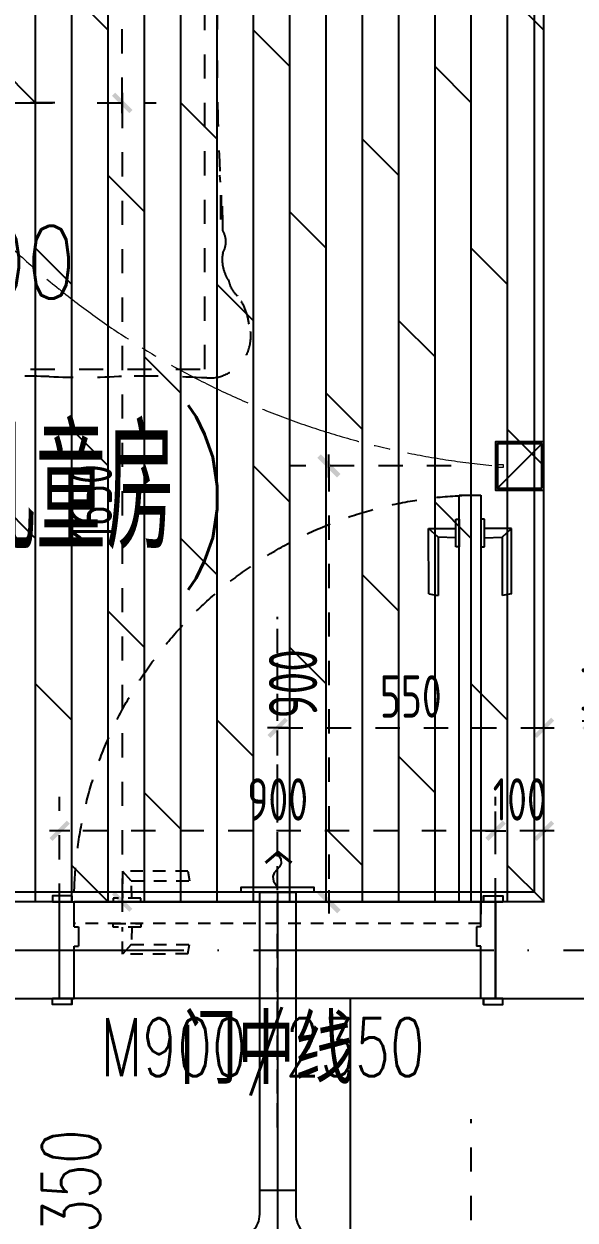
# Model space of a CAD drawing. Extents: x 133656 to 214778, y 12424 to 51506.
# Drawn here: x 159622 to 160760, y 19642 to 22113 of the extents above; entities that cross this region are included whole.
import ezdxf

# ---------------------------------------------------------------- set-up
doc = ezdxf.new("R2010")
doc.units = 0
doc.header["$MEASUREMENT"] = 0
for name, pattern in [('CENTER2', [1.125, 0.75, -0.125, 0.125, -0.125]), ('DASH', [0.35, 0.25, -0.1]), ('图纸索引线', [1.414175, 0.440583, -0.082865, 0.082865, -0.092515, 0.440583, -0.082865, 0.082865, -0.109034]), ('家具立面虚线', [93.035549, 25.891757, -20.481609, 26.180266, -20.481917]), ('家具虚线平面', [100, 50, -50]), ('索引', [26.102844, 8.811668, -1.657301, 1.657301, -1.850304, 8.811668, -1.657301, 1.657301]), ('轴线', [1279.947105, 991.697132, -142.311249, 0, -145.938724])]:
    doc.linetypes.add(name, pattern=pattern)
doc.layers.get('Defpoints').update_dxf_attribs({"color": 8})
for name, color, linetype in [('A31.土建轴线', 251, 'Continuous'), ('B4.装修完成面', 112, 'Continuous'), ('B6.新建墙体定位', 203, 'Continuous'), ('C1.新建门', 70, 'Continuous'), ('C2.门编号', 10, 'Continuous'), ('E1.地面-(平面图)', 136, 'Continuous'), ('E3.地面填充(网）', 250, 'Continuous'), ('F1.家具层', 51, 'Continuous'), ('G1.天花造型', 30, 'Continuous'), ('G3.天花灯具', 52, 'Continuous'), ('G4.天花灯位', 71, 'Continuous'), ('H3.顶面烟感', 102, 'Continuous'), ('K1.机电开关', 30, 'Continuous'), ('PS-中文', 50, 'Continuous'), ('WALL', 6, 'Continuous'), ('暖-风-平面图-新风-中心线', 5, 'CENTER2'), ('暖-风-平面图-新风-端线', 2, 'ByLayer'), ('暖-风-平面图-新风-风管', 3, 'ByLayer')]:
    doc.layers.add(name, color=color, linetype=linetype)
doc.layers.add('灯具连线', color=30, linetype='Continuous', lineweight=13)
doc.styles.add('_TCH_DIM', font='SIMPLEX.shx', dxfattribs={"bigfont": 'gbcbig.shx'})
doc.styles.add('_TCH_SPACE', font='SIMPLEX', dxfattribs={"height": 5, "bigfont": 'GBCBIG'})
doc.styles.add('宋体', font='')
doc.styles.add('标注数字', font='dim.shx', dxfattribs={"width": 0.8})
doc.styles.get('宋体').set_extended_font_data('SimSun')
doc.dimstyles.new('设计2017', dxfattribs={"dimscale": 100, "dimtxt": 2.5, "dimasz": 0.06, "dimexe": 2, "dimexo": 2.5, "dimgap": 0.6, "dimtad": 1, "dimdec": 0, "dimrnd": 5, "dimzin": 0, "dimdsep": 46, "dimtxsty": '标注数字', "dimblk": 'HBA_DIMENSION_TICK', "dimcen": 0.125, "dimclrd": 44, "dimclre": 44, "dimclrt": 50, "dimadec": 0, "dimazin": 0, "dimtfac": 1, "dimtdec": 0, "dimtix": 1, "dimtmove": 0, "dimatfit": 3, "dimldrblk": 'HBA_Leader_Arrow', "dimfxl": 7, "dimfxlon": 1, "dimtvp": 1, "dimtolj": 1, "dimtzin": 0, "dimarcsym": 0})

# ---------------------------------------------------------------- blocks, each defined once
blk = doc.blocks.new('HBA_DIMENSION_TICK')
at = {"color": 0, "linetype": 'ByBlock'}
for p, q in [((-10, 0), (0, 0)), ((0, 0), (10, 0))]:
    blk.add_line(p, q, dxfattribs=at)
at = {"color": 50, "linetype": 'ByBlock'}
blk.add_solid([(-10, -7), (-7, -10), (7, 10), (10, 7)], dxfattribs=at)
blk = doc.blocks.new('*D114')
at = {"layer": 'Defpoints', "color": 0, "linetype": '家具虚线平面', "transparency": 16777216}
for p in [(160604.5, 21199.6), (160252.1, 20299.6), (160696.1, 20299.6)]:
    blk.add_point(p, dxfattribs=at)
at = {"layer": 'K1.机电开关', "color": 44, "linetype": '家具虚线平面', "lineweight": -2, "transparency": 16777216}
for p, q in [((160504.5, 21199.6), (160172.1, 21199.6)), ((160252.1, 21197.2), (160252.1, 20302)), ((160532.1, 20299.6), (160172.1, 20299.6))]:
    blk.add_line(p, q, dxfattribs=at)
at = {"layer": 'K1.机电开关', "color": 44, "linetype": '家具虚线平面', "lineweight": -2, "transparency": 16777216, "xscale": 2.4, "yscale": 2.4, "zscale": 2.4}
for p, rotation in [((160252.1, 21199.6), 90), ((160252.1, 20299.6), 270)]:
    blk.add_blockref('HBA_DIMENSION_TICK', p, dxfattribs=dict(at, rotation=rotation))
at = {"layer": 'K1.机电开关', "color": 50, "linetype": '家具虚线平面', "transparency": 16777216, "insert": (160178.1, 20749.6), "char_height": 100, "attachment_point": 5, "rotation": 90, "style": '标注数字'}
blk.add_mtext('\\A1;900', dxfattribs=at)
blk = doc.blocks.new('HBA_Leader_Arrow')
at = {"color": 0, "linetype": 'ByBlock', "ltscale": 0.5}
blk.add_line((3.5, 0), (-10, 0), dxfattribs=at)
for points in [[(-11, 11.3), (-6.6, 14.4), (-0.6, 0), (3.5, 0)], [(-11, -11.3), (-6.6, -14.4), (-0.6, 0), (3.5, 0)]]:
    blk.add_solid(points, dxfattribs=at)
blk = doc.blocks.new('*U55')
at = {"linetype": 'ByBlock'}
blk.add_line((6.7, 6.7), (0.3, 0.3), dxfattribs=at)
for points in [[(0, 7), (7, 7), (7, 0), (0, 0)], [(0.3, 6.7), (6.7, 6.7), (6.7, 0.3), (0.3, 0.3)]]:
    blk.add_lwpolyline(points, close=True, dxfattribs=at)
at = {"color": 0, "linetype": 'ByBlock', "lineweight": 0}
blk.add_lwpolyline([(3.7, 1.09), (3.3, 1.09), (3.3, 0.3), (3.7, 0.3)], close=True, dxfattribs=at)
blk = doc.blocks.new('A$C34CE5B40')
at = {"color": 1, "linetype": '图纸索引线', "ltscale": 150}
for p, q in [((125.3, -67.5), (125.3, 318.1)), ((-67.5, 125.3), (318.1, 125.3))]:
    blk.add_line(p, q, dxfattribs=at)
for p, q in [((117.3, 233.8), (116.1, 250.3)), ((133.3, 233.8), (134.5, 250.3)), ((16.8, 133.3), (0.3, 134.5)), ((124.2, 139.9), (126.4, 139.9)), ((233.8, 133.3), (250.3, 134.5)), ((16.8, 117.3), (0.3, 116.1)), ((233.8, 117.3), (250.3, 116.1)), ((117.3, 16.8), (116.1, 0.3)), ((133.3, 16.8), (134.5, 0.3))]:
    blk.add_line(p, q)
at = {"color": 8}
for p, q in [((15, 139.9), (17.4, 139.9)), ((233.2, 139.9), (235.6, 139.9)), ((166.7, 24.7), (172.7, 24.7))]:
    blk.add_line(p, q, dxfattribs=at)
for radius in [8.86, 5.76]:
    blk.add_circle((125.3, 125.3), radius)
for centre, radius, start, end in [((125.3, 125.3), 122.9, 94.2154, 175.7846), ((125.3, 125.3), 125.3, 85.7846, 94.2154), ((125.3, 125.3), 122.9, 4.2154, 85.7846), ((125.3, 125.3), 111.3, 94.2154, 175.7846), ((125.3, 125.3), 108.8, 85.7846, 94.2154), ((125.3, 125.3), 111.3, 4.2154, 85.7846), ((125.3, 125.3), 125.3, 175.7846, 184.2154), ((125.3, 125.3), 108.8, 175.7846, 184.2154), ((114.6, 128.2), 3.28, 89.2133, 240.7867), ((117.5, 133.1), 3.28, 59.2133, 210.7867), ((122.4, 136), 3.28, 29.2133, 180.7867), ((128.2, 136), 3.28, 359.2133, 150.7867), ((133.1, 133.1), 3.28, 329.2133, 120.7867), ((136, 128.2), 3.28, 299.2133, 90.7867), ((125.3, 125.3), 108.8, 355.7846, 4.2154), ((125.3, 125.3), 125.3, 355.7846, 4.2154), ((125.3, 125.3), 122.9, 184.2154, 265.7846), ((125.3, 125.3), 111.3, 184.2154, 265.7846), ((114.6, 122.4), 3.28, 119.2133, 270.7867), ((117.5, 117.5), 3.28, 149.2133, 300.7867), ((122.4, 114.6), 3.28, 179.2133, 330.7867), ((128.2, 114.6), 3.28, 209.2133, 0.7867), ((133.1, 117.5), 3.28, 239.2133, 30.7867), ((125.3, 125.3), 111.3, 274.2154, 355.7846), ((125.3, 125.3), 122.9, 274.2154, 355.7846), ((136, 122.4), 3.28, 269.2133, 60.7867), ((125.3, 125.3), 108.8, 265.7846, 274.2154), ((125.3, 125.3), 125.3, 265.7846, 274.2154)]:
    blk.add_arc(centre, radius, start, end)
for start, end in [(94.2154, 175.7846), (202.9764, 246.7439)]:
    blk.add_arc((125.3, 125.3), 88.5, start, end, dxfattribs=at)
blk = doc.blocks.new('1500')
at = {"linetype": '家具虚线平面'}
h = blk.add_hatch(dxfattribs=at)
h.set_pattern_fill('DOTS', color=8, scale=20, style=0)
h.set_pattern_definition([(360, (-1254054.524, -248958.56), (15.875, 31.75), [0, -31.75])])
h.paths.add_polyline_path([(1191.6, -750), (1591.6, -750), (1591.6, 750), (1191.6, 750)])
at = {"color": 0, "linetype": '家具虚线平面'}
for p, q in [((40, 750), (2000, 750)), ((2000, -750), (2000, 750)), ((40, -750), (2000, -750))]:
    blk.add_line(p, q, dxfattribs=at)
at = {"color": 8, "linetype": '家具虚线平面'}
for p, q in [((608.6, -750), (1191.6, 747.3)), ((679.6, 750), (679.6, 603.2)), ((730.4, 460.2), (730.4, 750)), ((736.2, -352.8), (1098.9, 750)), ((1191.6, -750), (1191.6, 750)), ((1591.6, -750), (1591.6, 750)), ((730.4, -223.4), (730.4, 223.4)), ((679.6, 111.8), (679.6, -111.8)), ((730.4, -750), (730.4, -460.2)), ((679.6, -603.2), (679.6, -750))]:
    blk.add_line(p, q, dxfattribs=at)
for points in [[(1542.6, -764.4, -0.011501), (1678.1, -765.4, 0.027887), (1831.9, -764.1, -0.011645), (2003.7, -768.1, 0.522577), (2091, -657.1, 0.144021), (2067.2, -599, -0.173239), (2048.7, -565.8, -0.167481), (2043.4, -557.6, -0.159493), (2036.9, -509.9, 0.276026), (2036.8, -463.5, 0.033168), (2030.6, -349.6, -0.055834), (2032.6, -440.8, 0.023628), (2030.5, -340.8, -0.024964), (2032.9, 201.3, 0.053528), (2039.8, 241.8, 0.053528), (2032.9, 282.3, -0.095225), (2030.5, 424.4, 0.062768), (2032.6, 462, -0.036947), (2030.6, 599.8, -0.036442), (2045.7, 734.8, 0.141351), (2048.2, 865.6, -0.119346), (2068.6, 678.1, 0.123892), (2110, 731.4, 0.37589), (2076.7, 805.7, 0.329446), (1951.9, 788.7, -0.211134), (1910.9, 771.8, 0.024888), (1773.9, 765.1, -0.06219), (1646.7, 760.4, -0.218233), (1530.5, 793, 0.123513), (1430.6, 814.3, 0.129887), (1334.7, 793.7, -0.095063), (1202.3, 773.8, 0.016498), (1052.3, 768.2, -0.039412), (846.3, 760.4, 0.025508), (692.1, 760.4, -0.038458), (568.4, 763, 0.058958), (431.3, 769.7, 0.00267), (202.8, 764.9, 0.013848), (40, 763.2, 0.011292)], [(40, -760.6, 0.018567), (258.2, -764.9, 0.00267), (486.8, -769.7, 0.058958), (623.8, -763, -0.038458), (747.5, -760.4, 0.025508), (901.7, -760.4, -0.039412), (1107.7, -768.2, 0.016498), (1257.7, -773.8)], [(1257.7, -773.8, -0.037552), (1542.6, -764.4)]]:
    blk.add_lwpolyline(points, format="xyb", dxfattribs=at)
at = {"color": 0, "linetype": '家具虚线平面'}
blk.add_lwpolyline([(0, 800), (40, 800), (40, -800), (0, -800), (0, 800), (40, 800)], dxfattribs=at)
at = {"color": 8, "linetype": '家具虚线平面'}
for centre, radius, start, end in [((1736.1, 375.6), 1670.5, 168.1725, 191.2565), ((333.4, -1911.4), 2630.3, 84.9635, 95.5174), ((3271.7, 349), 3183.5, 173.1435, 185.4971), ((312.9, -501.8), 1238, 79.3616, 99.8515), ((-793.5, 453.6), 1360.3, 7.146, 11.0766), ((514.4, -37.8), 661.9, 72.8591, 106.0737), ((-1658.4, 348.4), 2377.3, 354.0897, 6.5844), ((527.6, 1138.5), 573.1, 247.4626, 289.8839), ((1488.4, 373.6), 1178.9, 169.0137, 192.5266), ((1785.4, 397.2), 1464.7, 171.3531, 191.9267), ((-470.4, 341.8), 1206.6, 349.196, 12.1021), ((550.5, -316.9), 481.3, 69.6025, 118.0799), ((535.4, 1610), 1505.1, 262.4467, 276.8486), ((-136, 322.5), 695.2, 337.0324, 341.7616), ((-296.2, 266.2), 863.1, 345.6794, 349.2329), ((265.1, 1140.6), 1091.3, 260.4799, 283.8693), ((317.2, 1054), 1018.5, 256.7626, 283.379), ((317.2, -1054), 1018.5, 76.621, 103.2374), ((265.1, -1140.6), 1091.3, 76.1307, 99.5201), ((3271.7, -349), 3183.5, 174.5029, 186.8565), ((1736.1, -375.6), 1670.5, 168.7435, 191.8275), ((-136, -322.5), 695.2, 18.2384, 22.9676), ((-296.2, -266.2), 863.1, 10.7671, 14.3206), ((1785.4, -397.2), 1464.7, 168.0733, 188.6469), ((1488.4, -373.6), 1178.9, 167.4734, 190.9863), ((550.5, 316.9), 481.3, 241.9201, 291.9524), ((535.4, -1610), 1505.1, 83.1514, 97.5533), ((-1658.4, -348.4), 2377.3, 353.4156, 5.9103), ((-470.4, -341.8), 1206.6, 347.8979, 10.804), ((527.6, -1138.5), 573.1, 70.1161, 112.5374), ((514.4, 37.8), 661.9, 253.9263, 287.1409), ((-530.6, -507.4), 1088.8, 348.3661, 353.9028), ((-793.5, -453.6), 1360.3, 348.9234, 352.854), ((333.4, 1911.4), 2630.3, 264.4826, 275.0365), ((312.9, 501.8), 1238, 260.1485, 280.6384)]:
    blk.add_arc(centre, radius, start, end, dxfattribs=at)
blk = doc.blocks.new('*U238')
at = {"layer": 'C1.新建门'}
for p, q in [((45, 840), (0, 840)), ((0, 840), (0, 0)), ((45, 0), (45, 840)), ((-63.1, 770.8), (-7.2, 771)), ((-62.9, 635.8), (-63.1, 770.8)), ((-43.4, 752.9), (-63.1, 770.8)), ((-7.2, 790.3), (0, 790.3)), ((-7.2, 733.2), (-7.2, 790.3)), ((0, 790.3), (0, 733.2)), ((52.2, 790.3), (45, 790.3)), ((45, 790.3), (45, 733.2)), ((52.2, 733.2), (52.2, 790.3)), ((108.1, 770.8), (52.2, 771)), ((88.4, 752.9), (108.1, 770.8)), ((107.9, 635.8), (108.1, 770.8)), ((-43.4, 752.9), (-43.5, 632.7)), ((-7.2, 751.9), (-43.4, 752.9)), ((-7.2, 733.2), (-7.2, 751.9)), ((52.2, 751.9), (88.4, 752.9)), ((52.2, 733.2), (52.2, 751.9)), ((88.4, 752.9), (88.5, 632.7)), ((0, 733.2), (-7.2, 733.2)), ((45, 733.2), (52.2, 733.2)), ((-62.9, 635.8), (-43.5, 632.7)), ((107.9, 635.8), (88.5, 632.7)), ((45, 0), (0, 0))]:
    blk.add_line(p, q, dxfattribs=at)
at = {"layer": 'C1.新建门', "color": 39, "linetype": '家具立面虚线'}
for p, q in [((605, 62.9), (601.9, 43.5)), ((605, 62.9), (740, 63.1)), ((722.1, 43.4), (740, 63.1)), ((740, 63.1), (740.2, 7.2)), ((722.1, 43.4), (601.9, 43.5)), ((721.1, 7.2), (722.1, 43.4)), ((702.3, 0), (702.3, 7.2)), ((702.3, 7.2), (721.1, 7.2)), ((702.3, 7.2), (759.5, 7.2)), ((759.5, 0), (702.3, 0)), ((759.5, 7.2), (759.5, 0)), ((702.3, -45), (702.3, -52.2)), ((759.5, -45), (702.3, -45)), ((759.5, -52.2), (759.5, -45)), ((702.3, -52.2), (721.1, -52.2)), ((702.3, -52.2), (759.5, -52.2)), ((721.1, -52.2), (722.1, -88.4)), ((740, -108.1), (740.2, -52.2)), ((722.1, -88.4), (601.9, -88.5)), ((605, -107.9), (601.9, -88.5)), ((722.1, -88.4), (740, -108.1)), ((605, -107.9), (740, -108.1))]:
    blk.add_line(p, q, dxfattribs=at)
blk.add_lwpolyline([(0, -45), (840, -45), (840, 0), (0, 0)], close=True, dxfattribs=at)
at = {"layer": 'C1.新建门', "linetype": '家具立面虚线', "ltscale": 2}
blk.add_arc((0, 0), 840, 1.2422, 90, dxfattribs=at)
blk = doc.blocks.new('线条方形')
at = {"color": 0}
blk.add_lwpolyline([(0, -12), (0, 0), (-40, 0)], dxfattribs=at)
blk.add_lwpolyline([(-40, 0), (0, 0), (0, -12), (-40, -12)], close=True, dxfattribs=at)
blk = doc.blocks.new('*U237')
at = {"color": 33}
for p, q in [((830, -52), (830, 0)), ((840, 0), (830, 0)), ((860, -200), (860, 0)), ((-40, -200), (-40, 0)), ((-20, 0), (-10, 0)), ((-10, -52), (-10, 0)), ((-10, -52), (-1, -52)), ((-1, -52), (-1, -92)), ((830, -52), (821, -52)), ((821, -52), (821, -92)), ((-10, -200), (-10, -92)), ((-10, -92), (-1, -92)), ((830, -92), (821, -92)), ((830, -200), (830, -92)), ((-15, -200), (-10, -200)), ((835, -200), (830, -200))]:
    blk.add_line(p, q, dxfattribs=at)
at = {"layer": 'E1.地面-(平面图)'}
for p, q in [((-10, 0), (830, 0)), ((-10, -200), (830, -200))]:
    blk.add_line(p, q, dxfattribs=at)
at = {"layer": 'G1.天花造型', "color": 4}
for p, q in [((-10, 0), (830, 0)), ((-10, 0), (830, 0)), ((-10, -200), (830, -200)), ((-10, -200), (830, -200))]:
    blk.add_line(p, q, dxfattribs=at)
at = {"color": 33, "xscale": -1, "rotation": 180}
blk.add_blockref('线条方形', (-15, 0), dxfattribs=at)
at = {"color": 33, "rotation": 180}
blk.add_blockref('线条方形', (835, 0), dxfattribs=at)
at = {"color": 33}
blk.add_blockref('线条方形', (-15, -200), dxfattribs=at)
at = {"color": 33, "xscale": -1}
blk.add_blockref('线条方形', (835, -200), dxfattribs=at)
blk = doc.blocks.new('xfk')
at = {"const_width": 6}
blk.add_lwpolyline([(28.9, 60.4), (0.9, 82.5), (-24.9, 60.4)], dxfattribs=at)
blk.add_lwpolyline([(-0.6, 80.6), (6.7, 68.3), (7.5, 59.1), (4, 52), (-1.6, 45.8), (-7, 39.6), (-10, 32.3), (-8.4, 22.8), (0, 10)])
blk.add_lwpolyline([(75, 0), (-75, 0), (-75, 10), (75, 10)], close=True)
blk = doc.blocks.new('*D315')
at = {"layer": 'Defpoints', "color": 0, "linetype": '家具虚线平面', "transparency": 16777216}
for p in [(160696.1, 20658.8), (160146.1, 20414.1), (160696.1, 20404.1)]:
    blk.add_point(p, dxfattribs=at)
at = {"layer": 'H3.顶面烟感', "color": 44, "linetype": '家具虚线平面', "lineweight": -2, "transparency": 16777216}
for p, q in [((160146.1, 20501.6), (160146.1, 20728.8)), ((160696.1, 20491.6), (160696.1, 20728.8)), ((160148.2, 20658.8), (160694, 20658.8))]:
    blk.add_line(p, q, dxfattribs=at)
at = {"layer": 'H3.顶面烟感', "color": 44, "linetype": '家具虚线平面', "lineweight": -2, "transparency": 16777216, "xscale": 2.1, "yscale": 2.1, "zscale": 2.1, "rotation": 180}
blk.add_blockref('HBA_DIMENSION_TICK', (160146.1, 20658.8), dxfattribs=at)
at = {"layer": 'H3.顶面烟感', "color": 44, "linetype": '家具虚线平面', "lineweight": -2, "transparency": 16777216, "xscale": 2.1, "yscale": 2.1, "zscale": 2.1}
blk.add_blockref('HBA_DIMENSION_TICK', (160696.1, 20658.8), dxfattribs=at)
at = {"layer": 'H3.顶面烟感', "color": 50, "linetype": '家具虚线平面', "transparency": 16777216, "insert": (160421.1, 20723.6), "char_height": 87.5, "attachment_point": 5, "style": '标注数字'}
blk.add_mtext('\\A1;550', dxfattribs=at)
blk = doc.blocks.new('*D444')
at = {"layer": 'B6.新建墙体定位', "color": 44, "linetype": '家具虚线平面', "lineweight": -2, "transparency": 16777216}
for p, q in [((160796.1, 20673.1), (160796.1, 20743.1)), ((160826.1, 20673.1), (160826.1, 20743.1)), ((160794, 20673.1), (160791.9, 20673.1)), ((160796.1, 20673.1), (160826.1, 20673.1)), ((160828.2, 20673.1), (160830.3, 20673.1))]:
    blk.add_line(p, q, dxfattribs=at)
at = {"layer": 'Defpoints', "color": 0, "linetype": '家具虚线平面', "transparency": 16777216}
for p in [(160796.1, 20673.1), (160826.1, 20673.1), (160826.1, 20673.1)]:
    blk.add_point(p, dxfattribs=at)
at = {"layer": 'B6.新建墙体定位', "color": 44, "linetype": '家具虚线平面', "lineweight": -2, "transparency": 16777216, "xscale": 2.1, "yscale": 2.1, "zscale": 2.1}
blk.add_blockref('HBA_DIMENSION_TICK', (160796.1, 20673.1), dxfattribs=at)
at = {"layer": 'B6.新建墙体定位', "color": 44, "linetype": '家具虚线平面', "lineweight": -2, "transparency": 16777216, "xscale": 2.1, "yscale": 2.1, "zscale": 2.1, "rotation": 180}
blk.add_blockref('HBA_DIMENSION_TICK', (160826.1, 20673.1), dxfattribs=at)
at = {"layer": 'B6.新建墙体定位', "color": 50, "linetype": '家具虚线平面', "transparency": 16777216, "insert": (160811.1, 20737.9), "char_height": 87.5, "attachment_point": 5, "style": '标注数字'}
blk.add_mtext('\\A1;30', dxfattribs=at)
blk = doc.blocks.new('*D452')
at = {"layer": 'B6.新建墙体定位', "color": 44, "linetype": '家具虚线平面', "lineweight": -2, "transparency": 16777216}
for p, q in [((160596.1, 20298.1), (160596.1, 20516.1)), ((160696.1, 20298.1), (160696.1, 20516.1)), ((160594, 20446.1), (160591.9, 20446.1)), ((160696.1, 20446.1), (160596.1, 20446.1)), ((160698.2, 20446.1), (160700.3, 20446.1))]:
    blk.add_line(p, q, dxfattribs=at)
at = {"layer": 'Defpoints', "color": 0, "linetype": '家具虚线平面', "transparency": 16777216}
for p in [(160596.1, 20446.1), (160596.1, 20210.6), (160696.1, 20210.6)]:
    blk.add_point(p, dxfattribs=at)
at = {"layer": 'B6.新建墙体定位', "color": 44, "linetype": '家具虚线平面', "lineweight": -2, "transparency": 16777216, "xscale": 2.1, "yscale": 2.1, "zscale": 2.1}
blk.add_blockref('HBA_DIMENSION_TICK', (160596.1, 20446.1), dxfattribs=at)
at = {"layer": 'B6.新建墙体定位', "color": 44, "linetype": '家具虚线平面', "lineweight": -2, "transparency": 16777216, "xscale": 2.1, "yscale": 2.1, "zscale": 2.1, "rotation": 180}
blk.add_blockref('HBA_DIMENSION_TICK', (160696.1, 20446.1), dxfattribs=at)
at = {"layer": 'B6.新建墙体定位', "color": 50, "linetype": '家具虚线平面', "transparency": 16777216, "insert": (160646.1, 20510.9), "char_height": 87.5, "attachment_point": 5, "style": '标注数字'}
blk.add_mtext('\\A1;100', dxfattribs=at)
blk = doc.blocks.new('*D453')
at = {"layer": 'B6.新建墙体定位', "color": 44, "linetype": '家具虚线平面', "lineweight": -2, "transparency": 16777216}
for p, q in [((159696.1, 20287.1), (159696.1, 20516.1)), ((160596.1, 20436.3), (160596.1, 20516.1)), ((160594, 20446.1), (159698.2, 20446.1))]:
    blk.add_line(p, q, dxfattribs=at)
at = {"layer": 'Defpoints', "color": 0, "linetype": '家具虚线平面', "transparency": 16777216}
for p in [(159696.1, 20446.1), (160596.1, 20348.8), (159696.1, 20199.6)]:
    blk.add_point(p, dxfattribs=at)
at = {"layer": 'B6.新建墙体定位', "color": 44, "linetype": '家具虚线平面', "lineweight": -2, "transparency": 16777216, "xscale": 2.1, "yscale": 2.1, "zscale": 2.1, "rotation": 180}
blk.add_blockref('HBA_DIMENSION_TICK', (159696.1, 20446.1), dxfattribs=at)
at = {"layer": 'B6.新建墙体定位', "color": 44, "linetype": '家具虚线平面', "lineweight": -2, "transparency": 16777216, "xscale": 2.1, "yscale": 2.1, "zscale": 2.1}
blk.add_blockref('HBA_DIMENSION_TICK', (160596.1, 20446.1), dxfattribs=at)
at = {"layer": 'B6.新建墙体定位', "color": 50, "linetype": '家具虚线平面', "transparency": 16777216, "insert": (160146.1, 20510.9), "char_height": 87.5, "attachment_point": 5, "style": '标注数字'}
blk.add_mtext('\\A1;900', dxfattribs=at)
blk = doc.blocks.new('*D557')
at = {"layer": 'Defpoints', "color": 0, "linetype": '家具虚线平面', "transparency": 16777216}
for p in [(159686.2, 21949.6), (159696.1, 20299.6), (159825.3, 20299.6)]:
    blk.add_point(p, dxfattribs=at)
at = {"layer": 'H3.顶面烟感', "color": 44, "linetype": '家具虚线平面', "lineweight": -2, "transparency": 16777216}
for p, q in [((159773.7, 21949.6), (159895.3, 21949.6)), ((159825.3, 21947.5), (159825.3, 20301.7)), ((159783.6, 20299.6), (159895.3, 20299.6))]:
    blk.add_line(p, q, dxfattribs=at)
at = {"layer": 'H3.顶面烟感', "color": 44, "linetype": '家具虚线平面', "lineweight": -2, "transparency": 16777216, "xscale": 2.1, "yscale": 2.1, "zscale": 2.1}
for p, rotation in [((159825.3, 21949.6), 90), ((159825.3, 20299.6), 270)]:
    blk.add_blockref('HBA_DIMENSION_TICK', p, dxfattribs=dict(at, rotation=rotation))
at = {"layer": 'H3.顶面烟感', "color": 50, "linetype": '家具虚线平面', "transparency": 16777216, "insert": (159760.6, 21124.6), "char_height": 87.5, "attachment_point": 5, "rotation": 90, "style": '标注数字'}
blk.add_mtext('\\A1;1650', dxfattribs=at)
blk = doc.blocks.new('*D558')
at = {"layer": 'Defpoints', "color": 0, "linetype": '家具虚线平面', "transparency": 16777216}
for p in [(159696.1, 23599.6), (159825.3, 23599.6), (159686.2, 21949.6)]:
    blk.add_point(p, dxfattribs=at)
at = {"layer": 'H3.顶面烟感', "color": 44, "linetype": '家具虚线平面', "lineweight": -2, "transparency": 16777216}
for p, q in [((159783.6, 23599.6), (159895.3, 23599.6)), ((159825.3, 21951.7), (159825.3, 23597.5)), ((159773.7, 21949.6), (159895.3, 21949.6))]:
    blk.add_line(p, q, dxfattribs=at)
at = {"layer": 'H3.顶面烟感', "color": 44, "linetype": '家具虚线平面', "lineweight": -2, "transparency": 16777216, "xscale": 2.1, "yscale": 2.1, "zscale": 2.1}
for p, rotation in [((159825.3, 23599.6), 90), ((159825.3, 21949.6), 270)]:
    blk.add_blockref('HBA_DIMENSION_TICK', p, dxfattribs=dict(at, rotation=rotation))
at = {"layer": 'H3.顶面烟感', "color": 50, "linetype": '家具虚线平面', "transparency": 16777216, "insert": (159760.6, 22774.6), "char_height": 87.5, "attachment_point": 5, "rotation": 90, "style": '标注数字'}
blk.add_mtext('\\A1;1650', dxfattribs=at)
blk = doc.blocks.new('新风口')
at = {"layer": '暖-风-平面图-新风-中心线'}
blk.add_line((2216.6, 1872.9), (2216.6, 1717.9), dxfattribs=at)
blk.add_lwpolyline([(2216.6, 2488.4), (2216.6, 1872.9)], dxfattribs=at)
at = {"layer": '暖-风-平面图-新风-端线'}
for points in [[(2179.1, 2488.4), (2254.1, 2488.4)], [(2179.1, 1872.9), (2254.1, 1872.9)]]:
    blk.add_lwpolyline(points, dxfattribs=at)
at = {"layer": '暖-风-平面图-新风-风管'}
for points in [[(2179.1, 2488.4), (2179.1, 1872.9)], [(2254.1, 2488.4), (2254.1, 1872.9)]]:
    blk.add_lwpolyline(points, dxfattribs=at)
for points in [[(2179.1, 1872.9), (2179.1, 1822.9, -0.414214), (2129.1, 1772.9), (2079.1, 1772.9)], [(2254.1, 1872.9), (2254.1, 1822.9, 0.414214), (2304.1, 1772.9), (2454.1, 1772.9)]]:
    blk.add_lwpolyline(points, format="xyb", dxfattribs=at)

msp = doc.modelspace()

# ---------------------------------------------------------------- hatches: boundary and pattern name
at = {"layer": 'E1.地面-(平面图)'}
h = msp.add_hatch(dxfattribs=at)
h.set_pattern_fill('_USER', color=256, scale=800, double=1, pattern_type=0)
h.set_pattern_definition([(0, (166696.1, 19299.6), (0, 800), []), (90, (166696.1, 19299.6), (-800, 5e-14), [])])
h.paths.add_polyline_path([(165596.1, 23099.6), (162696.1, 23099.6), (162696.1, 20099.6), (159596.1, 20099.6), (159596.1, 18899.6), (162696.1, 18899.6), (162696.1, 14499.6), (163156.1, 14499.6), (163156.1, 14519.6), (166236.1, 14519.6), (166236.1, 14499.6), (166696.1, 14499.6), (166696.1, 14699.6), (166671.1, 14704.6), (166671.1, 17694.6), (166666.1, 17694.6), (166666.1, 18487.1), (166671.1, 18489.6), (166671.1, 18639.6), (166696.1, 18899.6), (167246.1, 18899.6), (167246.1, 20099.6), (165596.1, 20099.6)])
at = {"layer": 'E3.地面填充(网）'}
h = msp.add_hatch(dxfattribs=at)
h.set_pattern_fill('DOLMIT', color=256, scale=300, angle=90)
h.set_pattern_definition([(90, (160696.07, 20299.63), (-75, 5e-15), []), (135, (160696.07, 20299.63), (-150, -150), [106.066, -212.132])])
h.paths.add_polyline_path([(160086.1, 23599.6), (160086.1, 23579.6), (158506.1, 23579.6), (158506.1, 23599.6), (157996.1, 23599.6), (157996.1, 20299.6), (160696.1, 20299.6), (160696.1, 23599.6)])

# ---------------------------------------------------------------- linework, layer by layer
at = {"layer": 'A31.土建轴线', "linetype": '轴线', "ltscale": 0.5}
msp.add_line((155616.2, 20199.6), (169696.1, 20199.6), dxfattribs=at)
at = {"layer": 'G1.天花造型'}
for points in [[(160676.1, 20319.6), (158016.1, 20319.6), (158016.1, 23579.6), (160676.1, 23579.6)], [(159696.1, 20299.6), (160596.1, 20299.6), (160596.1, 20099.6), (159696.1, 20099.6)]]:
    msp.add_lwpolyline(points, close=True, dxfattribs=at)
at = {"layer": 'G4.天花灯位', "linetype": '家具虚线平面'}
for p, q in [((159686.2, 21949.6), (158016.1, 21949.6)), ((160546.1, 19142.1), (160546.1, 19850.3))]:
    msp.add_line(p, q, dxfattribs=at)
at = {"layer": 'H3.顶面烟感', "linetype": 'DASH', "ltscale": 200}
msp.add_line((160146.1, 19833.3), (160146.1, 20888.2), dxfattribs=at)
at = {"layer": 'WALL'}
for p, q in [((160696.1, 20299.6), (160696.1, 23599.6)), ((159696.1, 20299.6), (159596.1, 20299.6)), ((159696.1, 20099.6), (159696.1, 20299.6)), ((160696.1, 20299.6), (160596.1, 20299.6)), ((160596.1, 20299.6), (160596.1, 20099.6)), ((159596.1, 20099.6), (159696.1, 20099.6)), ((160596.1, 20099.6), (160896.1, 20099.6))]:
    msp.add_line(p, q, dxfattribs=at)
at = {"layer": '灯具连线', "linetype": '索引', "ltscale": 20}
msp.add_arc((160748.5, 22871.3), 1678.2, 213.3113, 264.934, dxfattribs=at)

# ---------------------------------------------------------------- block references
at = {"layer": 'B4.装修完成面', "xscale": -1}
msp.add_blockref('*U237', (160556.1, 20299.6), dxfattribs=at)
at = {"layer": 'C1.新建门', "xscale": -1}
msp.add_blockref('*U238', (160566.1, 20299.6), dxfattribs=at)
at = {"layer": 'F1.家具层'}
msp.add_blockref('1500', (157996.1, 22149.6), dxfattribs=at)
at = {"layer": 'G3.天花灯具', "linetype": '图纸索引线', "xscale": 1.764, "yscale": 1.764, "zscale": 1.764}
msp.add_blockref('A$C34CE5B40', (159125, 21728.6), dxfattribs=at)
at = {"layer": 'H3.顶面烟感'}
msp.add_blockref('新风口', (157929.5, 17831.2), dxfattribs=at)
at = {"layer": 'H3.顶面烟感', "linetype": 'DASH', "ltscale": 200}
msp.add_blockref('xfk', (160146.1, 20319.6), dxfattribs=at)
at = {"layer": 'K1.机电开关', "xscale": -14.28571428571154, "yscale": 14.28571428571154, "zscale": 14.28571428571154, "rotation": 270}
msp.add_blockref('*U55', (160596.1, 21149.6), dxfattribs=at)

# ---------------------------------------------------------------- texts
at = {"layer": 'C2.门编号', "style": '_TCH_SPACE', "width": 0.7}
msp.add_text('M900/2350', height=120, dxfattribs=at).set_placement((159780.5, 19939.2))
msp.add_text('M900/2350', height=120, rotation=90, dxfattribs=at).set_placement((159779.5, 19160.1))
at = {"layer": 'F1.家具层', "style": '_TCH_DIM', "width": 0.8}
msp.add_text('1500x2000', height=150, rotation=360, dxfattribs=at).set_placement((158819.8, 21545.3))
at = {"layer": 'H3.顶面烟感', "linetype": 'DASH', "ltscale": 200, "style": '宋体', "width": 0.7}
msp.add_text('门中线', height=125, dxfattribs=at).set_placement((159943.6, 19936.9, 2634.3))
at = {"layer": 'PS-中文', "style": '_TCH_SPACE', "width": 0.8}
msp.add_text('次卧02(儿童房)', height=250, dxfattribs=at).set_placement((158752.6, 21027.3))

# ---------------------------------------------------------------- dimensions: what is measured, and where the dimension line sits
at = {"layer": 'B6.新建墙体定位', "linetype": '家具虚线平面'}
for base, p1, p2, picture, middle in [((160826.1, 20673.1), (160796.1, 20673.1), (160826.1, 20673.1), '*D444', (160811.1, 20737.9)), ((159696.1, 20446.1), (160596.1, 20348.8), (159696.1, 20199.6), '*D453', (160146.1, 20510.9)), ((160596.1, 20446.1), (160696.1, 20210.6), (160596.1, 20210.6), '*D452', (160646.1, 20510.9))]:
    dim = msp.add_linear_dim(base=base, p1=p1, p2=p2, dimstyle='设计2017', override={"dimscale": 35, "dimtmove": 1}, dxfattribs=at)
    dim.commit()
    dim.dimension.update_dxf_attribs({"geometry": picture, "text_midpoint": middle})
at = {"layer": 'H3.顶面烟感', "linetype": '家具虚线平面'}
for base, p1, p2, angle, picture, middle in [((159825.3, 23599.6), (159686.2, 21949.6), (159696.1, 23599.6), 270, '*D558', (159760.6, 22774.6)), ((159825.3, 20299.6), (159686.2, 21949.6), (159696.1, 20299.6), 90, '*D557', (159760.6, 21124.6)), ((160696.1, 20658.8), (160146.1, 20414.1), (160696.1, 20404.1), 180, '*D315', (160421.1, 20723.6))]:
    dim = msp.add_linear_dim(base=base, p1=p1, p2=p2, angle=angle, dimstyle='设计2017', override={"dimscale": 35, "dimtmove": 1}, dxfattribs=at)
    dim.commit()
    dim.dimension.update_dxf_attribs({"geometry": picture, "text_midpoint": middle})
at = {"layer": 'K1.机电开关', "linetype": '家具虚线平面'}
dim = msp.add_linear_dim(base=(160252.1, 20299.6), p1=(160604.5, 21199.6), p2=(160696.1, 20299.6), angle=90, dimstyle='设计2017', override={"dimscale": 40, "dimrnd": 0, "dimtmove": 2}, dxfattribs=at)
dim.commit()
dim.dimension.update_dxf_attribs({"geometry": '*D114', "text_midpoint": (160178.1, 20749.6)})

doc.saveas('drawing.dxf')
